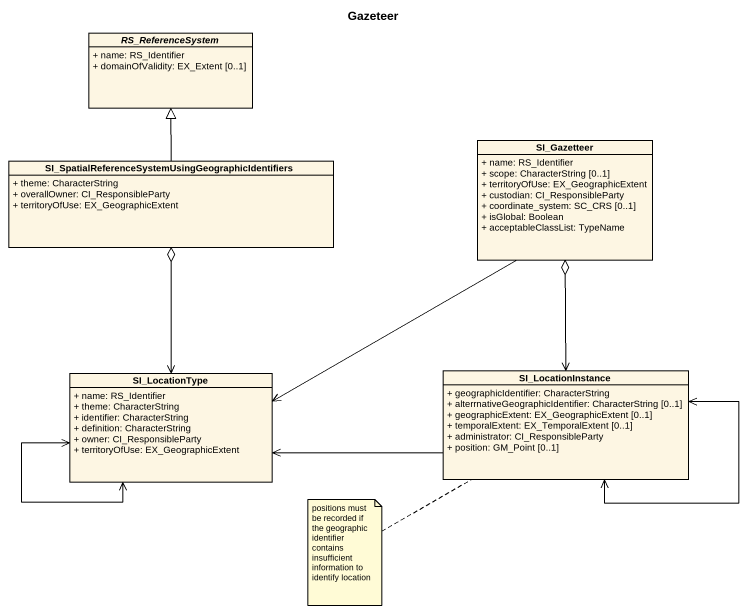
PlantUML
@startuml
title Gazeteer
hide circle
hide empty members
skinparam classAttributeIconSize 0
abstract class RS_ReferenceSystem {
  + name: RS_Identifier
  + domainOfValidity: EX_Extent [0..1]
}
class "SI_SpatialReferenceSystemUsingGeographicIdentifiers" as SI_SpatialReferenceSystemUsi {
  + theme: CharacterString
  + overallOwner: CI_ResponsibleParty
  + territoryOfUse: EX_GeographicExtent
}
class SI_Gazetteer {
  + name: RS_Identifier
  + scope: CharacterString [0..1]
  + territoryOfUse: EX_GeographicExtent
  + custodian: CI_ResponsibleParty
  + coordinate_system: SC_CRS [0..1]
  + isGlobal: Boolean
  + acceptableClassList: TypeName
}
class SI_LocationInstance {
  + geographicIdentifier: CharacterString
  + alterrnativeGeographicIdentifier: CharacterString [0..1]
  + geographicExtent: EX_GeographicExtent [0..1]
  + temporalExtent: EX_TemporalExtent [0..1]
  + administrator: CI_ResponsibleParty
  + position: GM_Point [0..1]
}
class SI_LocationType {
  + name: RS_Identifier
  + theme: CharacterString
  + identifier: CharacterString
  + definition: CharacterString
  + owner: CI_ResponsibleParty
  + territoryOfUse: EX_GeographicExtent
}
SI_SpatialReferenceSystemUsi -up-|> RS_ReferenceSystem
SI_Gazetteer -left-> SI_LocationType
SI_LocationInstance <-up-o SI_Gazetteer
SI_LocationInstance <--> SI_LocationInstance
SI_LocationInstance -left-> SI_LocationType
SI_LocationType <-up-o SI_SpatialReferenceSystemUsi
SI_LocationType <--> SI_LocationType
note left of SI_LocationInstance : positions must be recorded if the geographic identifier contains insufficient information to identify location
@enduml
